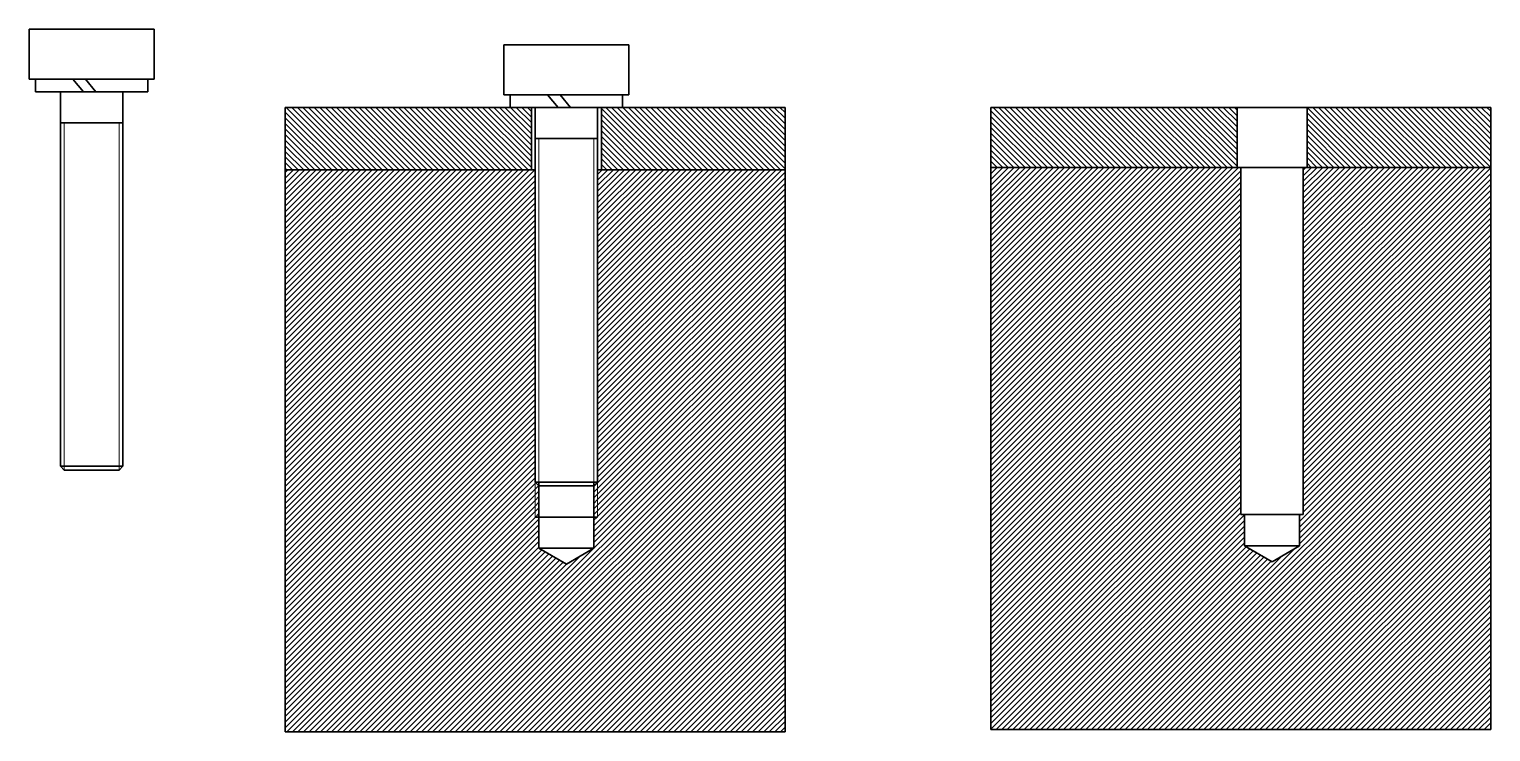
# Model space of a CAD drawing. Header units: millimetres. Extents: x 1859 to 3028, y 1068 to 1631.
import ezdxf

# ---------------------------------------------------------------- set-up
doc = ezdxf.new("R2010")
doc.units = ezdxf.units.MM

msp = doc.modelspace()

# ---------------------------------------------------------------- hatches: boundary and pattern name
at = {"lineweight": 20}
h = msp.add_hatch(dxfattribs=at)
h.set_pattern_fill('ANSI31', color=256, angle=90)
h.paths.add_polyline_path([(2260.7, 1568.1), (2258.7, 1568.1), (2243.7, 1568.1), (2063.7, 1568.1), (2063.7, 1518.1), (2260.7, 1518.1)])
h.paths.add_polyline_path([(2463.7, 1568.1), (2316.7, 1568.1), (2316.7, 1518.1), (2463.7, 1518.1)])
h = msp.add_hatch(dxfattribs=at)
h.set_pattern_fill('ANSI31', color=256, angle=90)
h.paths.add_polyline_path([(2825.4, 1568.1), (2628.4, 1568.1), (2628.4, 1520), (2825.4, 1520)])
h.paths.add_polyline_path([(3028.4, 1568.1), (2881.4, 1568.1), (2881.4, 1520), (3028.4, 1520)])
h = msp.add_hatch(dxfattribs=at)
h.set_pattern_fill('ANSI31', color=256)
h.paths.add_polyline_path([(2263.7, 1468.1), (2263.7, 1518.1), (2063.7, 1518.1), (2063.7, 1468.1), (2063.7, 1068.1), (2463.7, 1068.1), (2463.7, 1468.1), (2463.7, 1518.1), (2313.7, 1518.1), (2313.7, 1268.1), (2313.7, 1240.1), (2310.7, 1240.1), (2310.7, 1215.1), (2288.7, 1202.4), (2266.7, 1215.1), (2266.7, 1240.1), (2263.7, 1240.1), (2263.7, 1268.1)])
h = msp.add_hatch(dxfattribs=at)
h.set_pattern_fill('ANSI31', color=256)
h.paths.add_polyline_path([(2828.4, 1520), (2628.4, 1520), (2628.4, 1470), (2628.4, 1070), (3028.4, 1070), (3028.4, 1470), (3028.4, 1520), (2878.4, 1520), (2878.4, 1242), (2875.4, 1242), (2875.4, 1217), (2853.4, 1204.3), (2831.4, 1217), (2831.4, 1242), (2828.4, 1242)])
h = msp.add_hatch(dxfattribs=at)
h.set_pattern_fill('ANSI31', color=256)
h.paths.add_polyline_path([(2266.7, 1265.1), (2263.7, 1268.1), (2263.7, 1240.1), (2266.7, 1240.1)])
h.paths.add_polyline_path([(2313.7, 1268.1), (2310.7, 1265.1), (2310.7, 1240.1), (2313.7, 1240.1)])

# ---------------------------------------------------------------- linework, layer by layer
at = {"lineweight": 30}
for p, q in [((1858.8, 1590.7), (1858.8, 1630.7)), ((1858.8, 1630.7), (1958.8, 1630.7)), ((1958.8, 1630.7), (1958.8, 1590.7)), ((2238.7, 1578.1), (2238.7, 1618.1)), ((2238.7, 1618.1), (2338.7, 1618.1)), ((2338.7, 1618.1), (2338.7, 1578.1)), ((1863.8, 1590.7), (1858.8, 1590.7)), ((1863.8, 1580.7), (1863.8, 1590.7)), ((1863.8, 1590.7), (1953.8, 1590.7)), ((1863.8, 1590.7), (1893.8, 1590.7)), ((1893.8, 1590.7), (1902.2, 1580.7)), ((1893.8, 1590.7), (1903.8, 1590.7)), ((1903.8, 1590.7), (1912.2, 1580.7)), ((1953.8, 1590.7), (1953.8, 1580.7)), ((1958.8, 1590.7), (1953.8, 1590.7)), ((1883.8, 1580.7), (1863.8, 1580.7)), ((1883.8, 1580.7), (1883.8, 1530.7)), ((1883.8, 1580.7), (1933.8, 1580.7)), ((1933.8, 1280.7), (1933.8, 1580.7)), ((1933.8, 1580.7), (1953.8, 1580.7)), ((2063.7, 1568.1), (2263.7, 1568.1)), ((2063.7, 1518.1), (2063.7, 1568.1)), ((2243.7, 1578.1), (2238.7, 1578.1)), ((2243.7, 1568.1), (2243.7, 1578.1)), ((2243.7, 1578.1), (2333.7, 1578.1)), ((2243.7, 1578.1), (2273.7, 1578.1)), ((2263.7, 1568.1), (2243.7, 1568.1)), ((2260.7, 1518.1), (2260.7, 1568.1)), ((2263.7, 1568.1), (2263.7, 1518.1)), ((2263.7, 1568.1), (2313.7, 1568.1)), ((2273.7, 1578.1), (2282.1, 1568.1)), ((2273.7, 1578.1), (2283.7, 1578.1)), ((2283.7, 1578.1), (2292.1, 1568.1)), ((2313.7, 1268.1), (2313.7, 1568.1)), ((2313.7, 1568.1), (2463.7, 1568.1)), ((2316.7, 1518.1), (2316.7, 1568.1)), ((2333.7, 1578.1), (2333.7, 1568.1)), ((2338.7, 1578.1), (2333.7, 1578.1)), ((2463.7, 1568.1), (2463.7, 1518.1)), ((2628.4, 1520), (2628.4, 1568.1)), ((2628.4, 1568.1), (2828.4, 1568.1)), ((2825.4, 1520), (2825.4, 1568.1)), ((2828.4, 1568.1), (3028.4, 1568.1)), ((2881.4, 1520), (2881.4, 1568.1)), ((3028.4, 1520), (3028.4, 1568.1)), ((1883.8, 1555.7), (1933.8, 1555.7)), ((2263.7, 1518.1), (2263.7, 1543.1)), ((2263.7, 1543.1), (2313.7, 1543.1)), ((2263.7, 1543.1), (2268.7, 1543.1)), ((1883.8, 1530.7), (1883.8, 1480.7)), ((2263.7, 1518.1), (2063.7, 1518.1)), ((2063.7, 1518.1), (2263.7, 1518.1)), ((2063.7, 1468.1), (2063.7, 1518.1)), ((2263.7, 1518.1), (2263.7, 1468.1)), ((2463.7, 1518.1), (2313.7, 1518.1)), ((2463.7, 1468.1), (2463.7, 1518.1)), ((2828.4, 1520), (2628.4, 1520)), ((2628.4, 1520), (2828.4, 1520)), ((2628.4, 1470), (2628.4, 1520)), ((2828.4, 1520), (2825.4, 1520)), ((2828.4, 1520), (2828.4, 1242)), ((2828.4, 1520), (2878.4, 1520)), ((3028.4, 1520), (2878.4, 1520)), ((2878.4, 1520), (2878.4, 1242)), ((2878.4, 1520), (2881.4, 1520)), ((3028.4, 1470), (3028.4, 1520)), ((1883.8, 1480.7), (1883.8, 1280.7)), ((2063.7, 1468.1), (2063.7, 1068.1)), ((2263.7, 1468.1), (2263.7, 1268.1)), ((2463.7, 1068.1), (2463.7, 1468.1)), ((2628.4, 1470), (2628.4, 1070)), ((3028.4, 1070), (3028.4, 1470)), ((1883.8, 1280.7), (1886.8, 1277.7)), ((1883.8, 1280.7), (1933.8, 1280.7)), ((1930.8, 1277.7), (1886.8, 1277.7)), ((1930.8, 1277.7), (1933.8, 1280.7)), ((2263.7, 1268.1), (2313.7, 1268.1)), ((2263.7, 1268.1), (2266.7, 1268.1)), ((2266.7, 1265.1), (2263.7, 1268.1)), ((2266.7, 1268.1), (2266.7, 1265.1)), ((2266.7, 1265.1), (2310.7, 1265.1)), ((2266.7, 1265.1), (2266.7, 1215.1)), ((2313.7, 1268.1), (2310.7, 1268.1)), ((2310.7, 1268.1), (2310.7, 1265.1)), ((2310.7, 1265.1), (2313.7, 1268.1)), ((2310.7, 1215.1), (2310.7, 1265.1)), ((2266.7, 1240.1), (2263.7, 1240.1)), ((2266.7, 1240.1), (2310.7, 1240.1)), ((2310.7, 1240.1), (2313.7, 1240.1)), ((2828.4, 1242), (2831.4, 1242)), ((2831.4, 1242), (2831.4, 1217)), ((2831.4, 1242), (2875.4, 1242)), ((2875.4, 1217), (2875.4, 1242)), ((2878.4, 1242), (2875.4, 1242)), ((2831.4, 1217), (2875.4, 1217)), ((2831.4, 1217), (2831.4, 1217)), ((2831.4, 1217), (2853.4, 1204.3)), ((2875.4, 1217), (2853.4, 1204.3)), ((2266.7, 1215.1), (2310.7, 1215.1)), ((2266.7, 1215.1), (2266.7, 1215.1)), ((2266.7, 1215.1), (2288.7, 1202.4)), ((2310.7, 1215.1), (2288.7, 1202.4)), ((2063.7, 1068.1), (2463.7, 1068.1)), ((2628.4, 1070), (3028.4, 1070))]:
    msp.add_line(p, q, dxfattribs=at)
at = {"lineweight": 20}
for p, q in [((1883.8, 1580.7), (1878.8, 1580.7)), ((1883.8, 1580.7), (1880.8, 1580.7)), ((1933.8, 1580.7), (1938.8, 1580.7)), ((1933.8, 1580.7), (1936.8, 1580.7)), ((2263.7, 1568.1), (2258.7, 1568.1)), ((2263.7, 1568.1), (2260.7, 1568.1)), ((2260.7, 1568.1), (2260.7, 1518.1)), ((2313.7, 1568.1), (2318.7, 1568.1)), ((2313.7, 1568.1), (2316.7, 1568.1)), ((2316.7, 1568.1), (2316.7, 1518.1)), ((1886.8, 1277.7), (1886.8, 1555.7)), ((1930.8, 1277.7), (1930.8, 1555.7)), ((2263.7, 1543.1), (2266.7, 1543.1)), ((2266.7, 1543.1), (2266.7, 1268.1)), ((2310.7, 1268.1), (2310.7, 1543.1)), ((2263.7, 1268.1), (2263.7, 1240.1)), ((2313.7, 1268.1), (2313.7, 1240.1)), ((2266.7, 1215.1), (2266.7, 1240.1)), ((2831.4, 1217), (2831.4, 1242))]:
    msp.add_line(p, q, dxfattribs=at)

doc.saveas('drawing.dxf')
